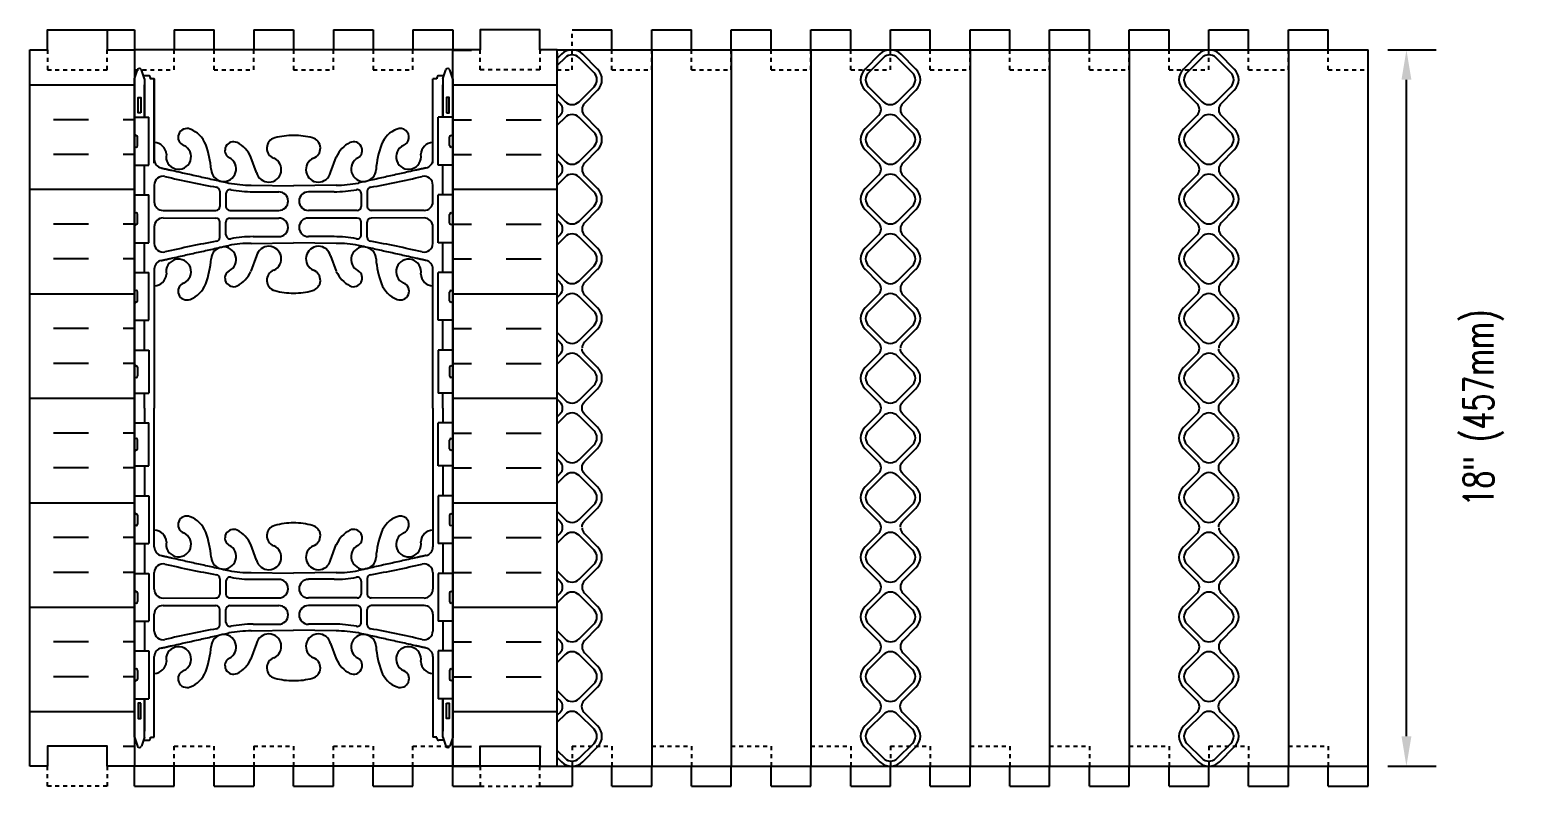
# Model space of a CAD drawing. Header units: inches. Extents: x 184 to 226, y 89.4 to 136.5.
# Drawn here: x 187.83 to 225.48, y 117.5 to 136.5 of the extents above; entities that cross this region are included whole.
import ezdxf

# ---------------------------------------------------------------- set-up
doc = ezdxf.new("R2010")
doc.units = ezdxf.units.IN
doc.header["$MEASUREMENT"] = 0
doc.linetypes.add('DASHED2', pattern=[0.375, 0.25, -0.125])
for name, color, linetype in [('HATCH', 12, 'Continuous'), ('line25', 2, 'Continuous'), ('LINE50', 5, 'Continuous'), ('LINE8', 8, 'Continuous'), ('LINE9', 9, 'Continuous'), ('TEXT', 4, 'Continuous'), ('Web_Edge', 9, 'Continuous')]:
    doc.layers.add(name, color=color, linetype=linetype)
doc.styles.add('DIM', font='romans.shx', dxfattribs={"width": 0.7})
doc.dimstyles.new('ext_8', dxfattribs={"dimscale": 8, "dimtxt": 0.09375, "dimasz": 0.09375, "dimexe": 0.09375, "dimexo": 0.0625, "dimgap": 0.0625, "dimtad": 1, "dimdec": 1, "dimzin": 3, "dimdsep": 46, "dimlunit": 4, "dimtxsty": 'DIM', "dimcen": 0.09, "dimdle": 0.09375, "dimclrt": 4, "dimadec": 0, "dimazin": 0, "dimtfac": 1, "dimtdec": 1, "dimtmove": 2, "dimatfit": 3, "dimfxl": 0, "dimfrac": 2, "dimtolj": 1, "dimtzin": 0, "dimarcsym": 0})

# ---------------------------------------------------------------- blocks, each defined once
blk = doc.blocks.new('*D20')
at = {"layer": 'Defpoints', "color": 0}
for p in [(221.458, 135.997), (222.424, 135.997), (221.458, 117.997)]:
    blk.add_point(p, dxfattribs=at)
at = {"layer": 'TEXT', "color": 0, "lineweight": -2}
for p, q in [((221.958, 135.997), (223.174, 135.997)), ((222.424, 118.747), (222.424, 135.247)), ((221.958, 117.997), (223.174, 117.997))]:
    blk.add_line(p, q, dxfattribs=at)
at = {"layer": 'TEXT', "color": 0}
for points in [[(222.299, 135.247), (222.549, 135.247), (222.424, 135.997)], [(222.299, 118.747), (222.549, 118.747), (222.424, 117.997)]]:
    blk.add_solid(points, dxfattribs=at)
at = {"layer": 'TEXT', "color": 4, "insert": (224.361, 126.997), "char_height": 0.75, "attachment_point": 5, "rotation": 90, "style": 'DIM'}
blk.add_mtext('\\A1;18" (457mm)', dxfattribs=at)
blk = doc.blocks.new('WEB_INSERT_FRONT')
for p, q in [((-0.265, 8.89), (-0.64, 8.515)), ((0.64, 8.515), (0.265, 8.89)), ((-0.64, 7.985), (-0.297, 7.641)), ((0.309, 7.653), (0.64, 7.985)), ((-0.297, 7.359), (-0.64, 7.015)), ((0.25, 7.512), (0.25, 7.488)), ((0.64, 7.015), (0.309, 7.347)), ((-0.64, 6.485), (-0.297, 6.141)), ((0.309, 6.153), (0.64, 6.485)), ((-0.297, 5.859), (-0.64, 5.515)), ((0.25, 6.012), (0.25, 5.988)), ((0.64, 5.515), (0.309, 5.847)), ((-0.64, 4.985), (-0.297, 4.641)), ((0.309, 4.653), (0.64, 4.985)), ((-0.297, 4.359), (-0.64, 4.015)), ((0.25, 4.512), (0.25, 4.488)), ((0.64, 4.015), (0.309, 4.347)), ((-0.297, 3.141), (-0.64, 3.485)), ((0.309, 3.153), (0.64, 3.485)), ((0.25, 3.012), (0.25, 2.988)), ((-0.297, 2.859), (-0.64, 2.515)), ((0.64, 2.515), (0.309, 2.847)), ((-0.64, 1.985), (-0.297, 1.641)), ((0.309, 1.653), (0.64, 1.985)), ((-0.297, 1.359), (-0.64, 1.015)), ((-0.64, 0.485), (-0.297, 0.141)), ((-0.297, -0.141), (-0.64, -0.485)), ((-0.64, -1.015), (-0.297, -1.359)), ((-0.297, -1.641), (-0.64, -1.985)), ((-0.64, -2.515), (-0.297, -2.859)), ((-0.297, -3.141), (-0.64, -3.485)), ((0.64, -3.485), (0.309, -3.153)), ((-0.64, -4.015), (-0.297, -4.359)), ((0.309, -4.347), (0.64, -4.015)), ((0.25, -4.488), (0.25, -4.512)), ((-0.297, -4.641), (-0.64, -4.985)), ((0.64, -4.985), (0.309, -4.653)), ((-0.64, -5.515), (-0.297, -5.859)), ((0.309, -5.847), (0.64, -5.515)), ((0.25, -5.988), (0.25, -6.012)), ((-0.297, -6.141), (-0.64, -6.485)), ((0.64, -6.485), (0.309, -6.153)), ((-0.64, -7.015), (-0.297, -7.359)), ((0.297, -7.359), (0.64, -7.015)), ((-0.297, -7.641), (-0.64, -7.985)), ((0.64, -7.985), (0.297, -7.641)), ((-0.64, -8.515), (-0.265, -8.89)), ((0.265, -8.89), (0.64, -8.515))]:
    blk.add_line(p, q)
for points in [[(-0.552, 8.073), (-0.177, 7.698, 0.414214), (0.177, 7.698), (0.552, 8.073, 0.414214), (0.552, 8.427), (0.177, 8.802, 0.414214), (-0.177, 8.802), (-0.552, 8.427, 0.414214)], [(-0.552, 6.573), (-0.177, 6.198, 0.414214), (0.177, 6.198), (0.552, 6.573, 0.414214), (0.552, 6.927), (0.177, 7.302, 0.414214), (-0.177, 7.302), (-0.552, 6.927, 0.414214)], [(-0.552, 5.073), (-0.177, 4.698, 0.414214), (0.177, 4.698), (0.552, 5.073, 0.414214), (0.552, 5.427), (0.177, 5.802, 0.414214), (-0.177, 5.802), (-0.552, 5.427, 0.414214)], [(-0.552, 3.573), (-0.177, 3.198, 0.414214), (0.177, 3.198), (0.552, 3.573, 0.414214), (0.552, 3.927), (0.177, 4.302, 0.414214), (-0.177, 4.302), (-0.552, 3.927, 0.414214)], [(-0.552, 3.573), (-0.177, 3.198, 0.414214), (0.177, 3.198), (0.552, 3.573, 0.414214), (0.552, 3.927), (0.177, 4.302, 0.414214), (-0.177, 4.302), (-0.552, 3.927, 0.414214)], [(-0.552, 2.073), (-0.177, 1.698, 0.414214), (0.177, 1.698), (0.552, 2.073, 0.414214), (0.552, 2.427), (0.177, 2.802, 0.414214), (-0.177, 2.802), (-0.552, 2.427, 0.414214)], [(-0.552, 0.573), (-0.177, 0.198, 0.414214), (0.177, 0.198), (0.552, 0.573, 0.414214), (0.552, 0.927), (0.177, 1.302, 0.414214), (-0.177, 1.302), (-0.552, 0.927, 0.414214)], [(-0.552, -0.927), (-0.177, -1.302, 0.414214), (0.177, -1.302), (0.552, -0.927, 0.414214), (0.552, -0.573), (0.177, -0.198, 0.414214), (-0.177, -0.198), (-0.552, -0.573, 0.414214)], [(-0.552, -2.427), (-0.177, -2.802, 0.414214), (0.177, -2.802), (0.552, -2.427, 0.414214), (0.552, -2.073), (0.177, -1.698, 0.414214), (-0.177, -1.698), (-0.552, -2.073, 0.414214)], [(-0.552, -3.927), (-0.177, -4.302, 0.414214), (0.177, -4.302), (0.552, -3.927, 0.414214), (0.552, -3.573), (0.177, -3.198, 0.414214), (-0.177, -3.198), (-0.552, -3.573, 0.414214)], [(-0.552, -5.427), (-0.177, -5.802, 0.414214), (0.177, -5.802), (0.552, -5.427, 0.414214), (0.552, -5.073), (0.177, -4.698, 0.414214), (-0.177, -4.698), (-0.552, -5.073, 0.414214)], [(-0.552, -6.927), (-0.177, -7.302, 0.414214), (0.177, -7.302), (0.552, -6.927, 0.414214), (0.552, -6.573), (0.177, -6.198, 0.414214), (-0.177, -6.198), (-0.552, -6.573, 0.414214)], [(-0.552, -8.427), (-0.177, -8.802, 0.414214), (0.177, -8.802), (0.552, -8.427, 0.414214), (0.552, -8.073), (0.177, -7.698, 0.414214), (-0.177, -7.698), (-0.552, -8.073, 0.414214)]]:
    blk.add_lwpolyline(points, format="xyb", close=True)
blk.add_lwpolyline([(0.25, -2.988, -0.198912), (0.309, -2.847), (0.64, -2.515, 0.414214), (0.64, -1.985), (0.309, -1.653, -0.198912), (0.25, -1.512), (0.25, -1.488, -0.198912), (0.309, -1.347), (0.64, -1.015, 0.414214), (0.64, -0.485), (0.309, -0.153, -0.198912), (0.25, -0.012), (0.25, 0.012, -0.198912), (0.309, 0.153), (0.64, 0.485, 0.414214), (0.64, 1.015), (0.309, 1.347, -0.198912), (0.25, 1.488)], format="xyb")
for centre, radius, start, end in [((0, 8.625), 0.375, 45, 135), ((-0.375, 8.25), 0.375, 135, 225), ((0.375, 8.25), 0.375, 315, 45), ((-0.438, 7.5), 0.2, 315, 45), ((0.45, 7.512), 0.2, 135, 180), ((0.45, 7.488), 0.2, 180, 225), ((-0.375, 6.75), 0.375, 135, 225), ((0.375, 6.75), 0.375, 315, 45), ((-0.438, 6), 0.2, 315, 45), ((0.45, 6.012), 0.2, 135, 180), ((0.45, 5.988), 0.2, 180, 225), ((-0.375, 5.25), 0.375, 135, 225), ((0.375, 5.25), 0.375, 315, 45), ((-0.438, 4.5), 0.2, 315, 45), ((0.45, 4.512), 0.2, 135, 180), ((0.45, 4.488), 0.2, 180, 225), ((-0.375, 3.75), 0.375, 135, 225), ((0.375, 3.75), 0.375, 315, 45), ((-0.438, 3), 0.2, 315, 45), ((0.45, 3.012), 0.2, 135, 180), ((0.45, 2.988), 0.2, 180, 225), ((-0.375, 2.25), 0.375, 135, 225), ((0.375, 2.25), 0.375, 315, 45), ((-0.438, 1.5), 0.2, 315, 45), ((0.45, 1.512), 0.2, 135, 180), ((-0.375, 0.75), 0.375, 135, 225), ((-0.438, 0), 0.2, 315, 45), ((-0.375, -0.75), 0.375, 135, 225), ((-0.438, -1.5), 0.2, 315, 45), ((-0.375, -2.25), 0.375, 135, 225), ((-0.438, -3), 0.2, 315, 45), ((0.45, -3.012), 0.2, 180, 225), ((-0.375, -3.75), 0.375, 135, 225), ((0.375, -3.75), 0.375, 315, 45), ((-0.438, -4.5), 0.2, 315, 45), ((0.45, -4.488), 0.2, 135, 180), ((0.45, -4.512), 0.2, 180, 225), ((-0.375, -5.25), 0.375, 135, 225), ((0.375, -5.25), 0.375, 315, 45), ((-0.438, -6), 0.2, 315, 45), ((0.45, -5.988), 0.2, 135, 180), ((0.45, -6.012), 0.2, 180, 225), ((-0.375, -6.75), 0.375, 135, 225), ((0.375, -6.75), 0.375, 315, 45), ((-0.438, -7.5), 0.2, 315, 45), ((0.438, -7.5), 0.2, 135, 225), ((-0.375, -8.25), 0.375, 135, 225), ((0.375, -8.25), 0.375, 315, 45), ((0, -8.625), 0.375, 225, 315)]:
    blk.add_arc(centre, radius, start, end)

msp = doc.modelspace()

# ---------------------------------------------------------------- hatches: boundary and pattern name
at = {"layer": 'HATCH'}
h = msp.add_hatch(dxfattribs=at)
h.set_pattern_fill('INSUL', color=256, scale=7, angle=180, style=0)
h.set_pattern_definition([(180, (140.3006, -98.5093), (-3e-16, -2.625), []), (180, (140.3006, -99.3843), (-3e-16, -2.625), [0.875, -0.875]), (180, (140.3006, -100.2593), (-3e-16, -2.625), [0.875, -0.875])])
h.paths.add_polyline_path([(190.458, 135.997), (189.77, 135.997), (189.77, 135.497), (188.27, 135.497), (188.27, 135.997), (187.833, 135.997), (187.833, 117.997), (188.27, 117.997), (188.27, 118.497), (189.77, 118.497), (189.77, 117.997), (190.458, 117.997)])
h = msp.add_hatch(dxfattribs=at)
h.set_pattern_fill('INSUL', color=256, scale=7, style=0)
h.set_pattern_definition([(0, (140.3006, -98.5093), (0, 2.625), []), (0, (140.3006, -97.6343), (0, 2.625), [0.875, -0.875]), (0, (140.3006, -96.7593), (0, 2.625), [0.875, -0.875])])
h.paths.add_polyline_path([(198.458, 117.997), (199.145, 117.997), (199.145, 118.497), (200.645, 118.497), (200.645, 117.997), (201.083, 117.997), (201.083, 135.997), (200.645, 135.997), (200.645, 135.497), (199.145, 135.497), (199.145, 135.997), (198.458, 135.997)])

# ---------------------------------------------------------------- linework, layer by layer
for p, q in [((198.458, 135.997), (190.458, 135.997)), ((201.192, 135.887), (201.083, 135.778)), ((202.098, 135.512), (201.723, 135.887)), ((201.766, 134.65), (202.098, 134.982)), ((201.083, 134.717), (201.161, 134.639)), ((201.708, 134.509), (201.708, 134.485)), ((201.161, 134.356), (201.083, 134.278)), ((202.098, 134.012), (201.766, 134.344)), ((201.766, 133.15), (202.098, 133.482)), ((201.083, 133.217), (201.161, 133.139)), ((201.708, 133.009), (201.708, 132.985)), ((201.161, 132.856), (201.083, 132.778)), ((202.098, 132.512), (201.766, 132.844)), ((201.766, 131.65), (202.098, 131.982)), ((201.083, 131.717), (201.161, 131.639)), ((201.708, 131.509), (201.708, 131.485)), ((201.161, 131.356), (201.083, 131.278)), ((202.098, 131.012), (201.766, 131.344)), ((201.766, 130.15), (202.098, 130.482)), ((201.161, 130.139), (201.083, 130.217)), ((201.708, 130.009), (201.708, 129.985)), ((201.161, 129.856), (201.083, 129.778)), ((202.098, 129.512), (201.766, 129.844)), ((201.766, 128.65), (202.098, 128.982)), ((201.083, 128.717), (201.161, 128.639)), ((201.161, 128.356), (201.083, 128.278)), ((201.083, 127.217), (201.161, 127.139)), ((201.161, 126.856), (201.083, 126.778)), ((201.083, 125.717), (201.161, 125.639)), ((201.161, 125.356), (201.083, 125.278)), ((201.083, 124.217), (201.161, 124.139)), ((201.161, 123.856), (201.083, 123.778)), ((202.098, 123.512), (201.766, 123.844)), ((201.766, 122.65), (202.098, 122.982)), ((201.083, 122.717), (201.161, 122.639)), ((201.161, 122.356), (201.083, 122.278)), ((201.708, 122.509), (201.708, 122.485)), ((202.098, 122.012), (201.766, 122.344)), ((201.766, 121.15), (202.098, 121.482)), ((201.083, 121.217), (201.161, 121.139)), ((201.161, 120.856), (201.083, 120.778)), ((201.708, 121.009), (201.708, 120.985)), ((202.098, 120.512), (201.766, 120.844)), ((201.754, 119.639), (202.098, 119.982)), ((201.083, 119.717), (201.161, 119.639)), ((201.161, 119.356), (201.083, 119.278)), ((202.098, 119.012), (201.754, 119.356)), ((201.083, 118.217), (201.192, 118.107)), ((201.723, 118.107), (202.098, 118.482)), ((200.645, 117.997), (190.458, 117.997))]:
    msp.add_line(p, q, dxfattribs=at)
for points in [[(201.083, 134.894), (201.281, 134.695, 0.414214), (201.634, 134.695), (202.009, 135.07, 0.414214), (202.009, 135.424), (201.634, 135.799, 0.414214), (201.281, 135.799), (201.083, 135.601)], [(201.083, 133.394), (201.281, 133.195, 0.414214), (201.634, 133.195), (202.009, 133.57, 0.414214), (202.009, 133.924), (201.634, 134.299, 0.414214), (201.281, 134.299), (201.083, 134.101)], [(201.083, 131.894), (201.281, 131.695, 0.414214), (201.634, 131.695), (202.009, 132.07, 0.414214), (202.009, 132.424), (201.634, 132.799, 0.414214), (201.281, 132.799), (201.083, 132.601)], [(201.083, 130.394), (201.281, 130.195, 0.414214), (201.634, 130.195), (202.009, 130.57, 0.414214), (202.009, 130.924), (201.634, 131.299, 0.414214), (201.281, 131.299), (201.083, 131.101)], [(201.083, 130.394), (201.281, 130.195, 0.414214), (201.634, 130.195), (202.009, 130.57, 0.414214), (202.009, 130.924), (201.634, 131.299, 0.414214), (201.281, 131.299), (201.083, 131.101)], [(201.083, 128.894), (201.281, 128.695, 0.414214), (201.634, 128.695), (202.009, 129.07, 0.414214), (202.009, 129.424), (201.634, 129.799, 0.414214), (201.281, 129.799), (201.083, 129.601)], [(201.708, 124.009, -0.198912), (201.766, 124.15), (202.098, 124.482, 0.414214), (202.098, 125.012), (201.766, 125.344, -0.198912), (201.708, 125.485), (201.708, 125.509, -0.198912), (201.766, 125.65), (202.098, 125.982, 0.414214), (202.098, 126.512), (201.766, 126.844, -0.198912), (201.708, 126.985), (201.708, 127.009, -0.198912), (201.766, 127.15), (202.098, 127.482, 0.414214), (202.098, 128.012), (201.766, 128.344, -0.198912), (201.708, 128.485)], [(201.083, 127.394), (201.281, 127.195, 0.414214), (201.634, 127.195), (202.009, 127.57, 0.414214), (202.009, 127.924), (201.634, 128.299, 0.414214), (201.281, 128.299), (201.083, 128.101)], [(201.083, 125.894), (201.281, 125.695, 0.414214), (201.634, 125.695), (202.009, 126.07, 0.414214), (202.009, 126.424), (201.634, 126.799, 0.414214), (201.281, 126.799), (201.083, 126.601)], [(201.083, 124.394), (201.281, 124.195, 0.414214), (201.634, 124.195), (202.009, 124.57, 0.414214), (202.009, 124.924), (201.634, 125.299, 0.414214), (201.281, 125.299), (201.083, 125.101)], [(201.083, 122.894), (201.281, 122.695, 0.414214), (201.634, 122.695), (202.009, 123.07, 0.414214), (202.009, 123.424), (201.634, 123.799, 0.414214), (201.281, 123.799), (201.083, 123.601)], [(201.083, 121.394), (201.281, 121.195, 0.414214), (201.634, 121.195), (202.009, 121.57, 0.414214), (202.009, 121.924), (201.634, 122.299, 0.414214), (201.281, 122.299), (201.083, 122.101)], [(201.083, 119.894), (201.281, 119.695, 0.414214), (201.634, 119.695), (202.009, 120.07, 0.414214), (202.009, 120.424), (201.634, 120.799, 0.414214), (201.281, 120.799), (201.083, 120.601)], [(201.083, 118.394), (201.281, 118.195, 0.414214), (201.634, 118.195), (202.009, 118.57, 0.414214), (202.009, 118.924), (201.634, 119.299, 0.414214), (201.281, 119.299), (201.083, 119.101)]]:
    msp.add_lwpolyline(points, format="xyb", dxfattribs=at)
for centre, radius, start, end in [((201.458, 135.622), 0.375, 45, 135), ((201.833, 135.247), 0.375, 315, 45), ((201.019, 134.497), 0.2, 315, 45), ((201.908, 134.509), 0.2, 135, 180), ((201.908, 134.485), 0.2, 180, 225), ((201.833, 133.747), 0.375, 315, 45), ((201.019, 132.997), 0.2, 315, 45), ((201.908, 133.009), 0.2, 135, 180), ((201.908, 132.985), 0.2, 180, 225), ((201.833, 132.247), 0.375, 315, 45), ((201.019, 131.497), 0.2, 315, 45), ((201.908, 131.509), 0.2, 135, 180), ((201.908, 131.485), 0.2, 180, 225), ((201.833, 130.747), 0.375, 315, 45), ((201.019, 129.997), 0.2, 315, 45), ((201.908, 130.009), 0.2, 135, 180), ((201.908, 129.985), 0.2, 180, 225), ((201.833, 129.247), 0.375, 315, 45), ((201.019, 128.497), 0.2, 315, 45), ((201.908, 128.509), 0.2, 135, 180), ((201.019, 126.997), 0.2, 315, 45), ((201.019, 125.497), 0.2, 315, 45), ((201.019, 123.997), 0.2, 315, 45), ((201.908, 123.985), 0.2, 180, 225), ((201.833, 123.247), 0.375, 315, 45), ((201.019, 122.497), 0.2, 315, 45), ((201.908, 122.509), 0.2, 135, 180), ((201.908, 122.485), 0.2, 180, 225), ((201.833, 121.747), 0.375, 315, 45), ((201.019, 120.997), 0.2, 315, 45), ((201.908, 121.009), 0.2, 135, 180), ((201.908, 120.985), 0.2, 180, 225), ((201.833, 120.247), 0.375, 315, 45), ((201.019, 119.497), 0.2, 315, 45), ((201.896, 119.497), 0.2, 135, 225), ((201.833, 118.747), 0.375, 315, 45), ((201.458, 118.372), 0.375, 225, 315)]:
    msp.add_arc(centre, radius, start, end, dxfattribs=at)
for points, degree in [([(201.082, 135.519), (201.082, 135.649), (201.082, 135.78), (201.082, 135.91)], 3), ([(201.082, 135.91), (201.082, 135.715), (201.082, 135.519)], 2)]:
    msp.add_open_spline(points, degree=degree, dxfattribs=at)
at = {"layer": 'line25'}
for p, q in [((190.458, 135.997), (190.458, 117.997)), ((198.458, 117.997), (198.458, 135.997)), ((203.458, 135.997), (203.458, 117.997)), ((205.458, 135.997), (205.458, 117.997)), ((207.458, 135.997), (207.458, 117.997)), ((211.458, 135.997), (211.458, 117.997)), ((213.458, 135.997), (213.458, 117.997)), ((215.458, 135.997), (215.458, 117.997)), ((219.458, 135.997), (219.458, 117.997)), ((190.458, 134.302), (190.823, 134.302)), ((190.823, 133.102), (190.823, 134.302)), ((198.458, 134.302), (198.093, 134.302)), ((198.093, 133.102), (198.093, 134.302)), ((190.458, 133.102), (190.823, 133.102)), ((198.458, 133.102), (198.093, 133.102)), ((190.458, 132.352), (190.823, 132.352)), ((190.823, 131.152), (190.823, 132.352)), ((198.458, 132.352), (198.093, 132.352)), ((198.093, 131.152), (198.093, 132.352)), ((190.458, 131.152), (190.823, 131.152)), ((198.458, 131.152), (198.093, 131.152)), ((190.458, 130.402), (190.823, 130.402)), ((190.823, 129.202), (190.823, 130.402)), ((198.458, 130.402), (198.093, 130.402)), ((198.093, 129.202), (198.093, 130.402)), ((190.458, 129.202), (190.823, 129.202)), ((198.458, 129.202), (198.093, 129.202)), ((190.458, 128.452), (190.823, 128.452)), ((190.823, 128.452), (190.823, 127.372)), ((198.458, 128.452), (198.093, 128.452)), ((198.093, 128.452), (198.093, 127.372)), ((190.458, 127.372), (190.823, 127.372)), ((198.458, 127.372), (198.093, 127.372)), ((190.458, 126.622), (190.823, 126.622)), ((190.823, 125.542), (190.823, 126.622)), ((198.458, 126.622), (198.093, 126.622)), ((198.093, 125.542), (198.093, 126.622)), ((190.458, 125.997), (190.458, 117.997)), ((190.458, 125.542), (190.823, 125.542)), ((198.458, 125.542), (198.093, 125.542)), ((190.458, 124.792), (190.823, 124.792)), ((190.823, 124.792), (190.823, 123.592)), ((198.458, 124.792), (198.093, 124.792)), ((198.093, 124.792), (198.093, 123.592)), ((190.458, 123.592), (190.823, 123.592)), ((198.458, 123.592), (198.093, 123.592)), ((190.458, 122.842), (190.823, 122.842)), ((190.823, 122.842), (190.823, 121.642)), ((198.458, 122.842), (198.093, 122.842)), ((198.093, 122.842), (198.093, 121.642)), ((190.458, 121.642), (190.823, 121.642)), ((198.458, 121.642), (198.093, 121.642)), ((190.458, 120.892), (190.823, 120.892)), ((190.823, 120.892), (190.823, 119.692)), ((198.458, 120.892), (198.093, 120.892)), ((198.093, 120.892), (198.093, 119.692)), ((190.458, 119.692), (190.823, 119.692)), ((198.458, 119.692), (198.093, 119.692))]:
    msp.add_line(p, q, dxfattribs=at)
at = {"layer": 'LINE50'}
for p, q in [((187.833, 117.997), (187.833, 135.997)), ((201.083, 135.997), (221.458, 135.997)), ((201.083, 117.997), (201.083, 135.997)), ((201.083, 117.997), (201.083, 135.997)), ((221.458, 117.997), (221.458, 135.997)), ((201.083, 117.997), (221.458, 117.997))]:
    msp.add_line(p, q, dxfattribs=at)
for points in [[(187.833, 135.997), (188.27, 135.997), (188.27, 136.497), (189.77, 136.497), (189.77, 135.997), (190.458, 135.997)], [(201.083, 135.997), (200.645, 135.997), (200.645, 136.497), (199.145, 136.497), (199.145, 135.997), (198.458, 135.997)], [(190.458, 117.997), (189.77, 117.997), (189.77, 118.497), (188.27, 118.497), (188.27, 117.997), (187.833, 117.997)], [(198.458, 117.997), (199.145, 117.997), (199.145, 118.497), (200.645, 118.497), (200.645, 117.997), (201.083, 117.997)]]:
    msp.add_lwpolyline(points, dxfattribs=at)
at = {"layer": 'LINE8'}
for p, q in [((189.77, 136.497), (190.458, 136.497)), ((190.458, 136.497), (190.458, 135.497)), ((191.458, 136.497), (191.458, 135.997)), ((191.458, 136.497), (192.458, 136.497)), ((192.458, 135.997), (192.458, 136.497)), ((193.458, 136.497), (193.458, 135.997)), ((193.458, 136.497), (194.458, 136.497)), ((194.458, 136.497), (194.458, 135.997)), ((195.458, 136.497), (195.458, 135.997)), ((195.458, 136.497), (196.458, 136.497)), ((196.458, 136.497), (196.458, 135.997)), ((197.458, 136.497), (197.458, 135.997)), ((197.458, 136.497), (198.458, 136.497)), ((198.458, 136.497), (198.458, 135.997)), ((198.458, 118.497), (198.458, 117.997)), ((190.458, 117.497), (190.458, 117.997)), ((191.458, 117.497), (191.458, 117.997)), ((192.458, 117.497), (192.458, 117.997)), ((193.458, 117.997), (193.458, 117.497)), ((194.458, 117.497), (194.458, 117.997)), ((195.458, 117.497), (195.458, 117.997)), ((196.458, 117.497), (196.458, 117.997)), ((197.458, 117.497), (197.458, 117.997)), ((198.458, 117.497), (198.458, 117.997)), ((190.458, 117.497), (191.458, 117.497)), ((192.458, 117.497), (193.458, 117.497)), ((194.458, 117.497), (195.458, 117.497)), ((196.458, 117.497), (197.458, 117.497)), ((198.458, 117.497), (199.145, 117.497))]:
    msp.add_line(p, q, dxfattribs=at)
at = {"layer": 'LINE8', "linetype": 'DASHED2', "ltscale": 0.15}
for p, q in [((191.458, 135.497), (191.458, 135.997)), ((192.458, 135.497), (192.458, 135.997)), ((193.458, 135.497), (193.458, 135.997)), ((194.458, 135.997), (194.458, 135.497)), ((195.458, 135.497), (195.458, 135.997)), ((196.458, 135.997), (196.458, 135.497)), ((197.458, 135.497), (197.458, 135.997)), ((190.458, 135.497), (191.458, 135.497)), ((192.458, 135.497), (193.458, 135.497)), ((194.458, 135.497), (195.458, 135.497)), ((196.458, 135.497), (197.458, 135.497)), ((191.458, 118.497), (192.458, 118.497)), ((191.458, 117.997), (191.458, 118.497)), ((192.458, 117.997), (192.458, 118.497)), ((193.458, 118.497), (194.458, 118.497)), ((193.458, 118.497), (193.458, 117.997)), ((194.458, 118.497), (194.458, 117.997)), ((195.458, 118.497), (196.458, 118.497)), ((195.458, 117.997), (195.458, 118.497)), ((196.458, 118.497), (196.458, 117.997)), ((197.458, 118.497), (198.458, 118.497)), ((197.458, 117.997), (197.458, 118.497))]:
    msp.add_line(p, q, dxfattribs=at)
at = {"layer": 'LINE9', "linetype": 'DASHED2', "ltscale": 0.15}
for p, q in [((201.458, 135.497), (201.458, 136.497)), ((202.458, 135.497), (202.458, 135.997)), ((203.458, 135.497), (203.458, 135.997)), ((204.458, 135.497), (204.458, 135.997)), ((205.458, 135.497), (205.458, 135.997)), ((206.458, 135.497), (206.458, 135.997)), ((207.458, 135.497), (207.458, 135.997)), ((208.458, 135.497), (208.458, 135.997)), ((209.458, 135.497), (209.458, 135.997)), ((210.458, 135.497), (210.458, 135.997)), ((211.458, 135.497), (211.458, 135.997)), ((212.458, 135.497), (212.458, 135.997)), ((213.458, 135.497), (213.458, 135.997)), ((214.458, 135.497), (214.458, 135.997)), ((215.458, 135.497), (215.458, 135.997)), ((216.458, 135.497), (216.458, 135.997)), ((217.458, 135.497), (217.458, 135.997)), ((218.458, 135.497), (218.458, 135.997)), ((219.458, 135.497), (219.458, 135.997)), ((220.458, 135.497), (220.458, 135.997)), ((221.458, 135.497), (221.458, 135.997)), ((201.083, 135.497), (201.458, 135.497)), ((202.458, 135.497), (203.458, 135.497)), ((204.458, 135.497), (205.458, 135.497)), ((206.458, 135.497), (207.458, 135.497)), ((208.458, 135.497), (209.458, 135.497)), ((210.458, 135.497), (211.458, 135.497)), ((212.458, 135.497), (213.458, 135.497)), ((214.458, 135.497), (215.458, 135.497)), ((216.458, 135.497), (217.458, 135.497)), ((218.458, 135.497), (219.458, 135.497)), ((220.458, 135.497), (221.458, 135.497)), ((201.458, 118.497), (201.458, 117.997)), ((201.458, 118.497), (202.458, 118.497)), ((202.458, 118.497), (202.458, 117.997)), ((203.458, 118.497), (204.458, 118.497)), ((203.458, 118.497), (203.458, 117.997)), ((204.458, 118.497), (204.458, 117.997)), ((205.458, 118.497), (206.458, 118.497)), ((206.458, 118.497), (206.458, 117.997)), ((207.458, 118.497), (207.458, 117.997)), ((207.458, 118.497), (208.458, 118.497)), ((208.458, 118.497), (208.458, 117.997)), ((209.458, 118.497), (209.458, 117.997)), ((209.458, 118.497), (210.458, 118.497)), ((210.458, 118.497), (210.458, 117.997)), ((211.458, 118.497), (212.458, 118.497)), ((211.458, 118.497), (211.458, 117.997)), ((212.458, 118.497), (212.458, 117.997)), ((213.458, 118.497), (214.458, 118.497)), ((213.458, 118.497), (213.458, 117.997)), ((214.458, 118.497), (214.458, 117.997)), ((215.458, 118.497), (215.458, 117.997)), ((215.458, 118.497), (216.458, 118.497)), ((216.458, 118.497), (216.458, 117.997)), ((217.458, 118.497), (217.458, 117.997)), ((217.458, 118.497), (218.458, 118.497)), ((218.458, 118.497), (218.458, 117.997)), ((219.458, 118.497), (219.458, 117.997)), ((219.458, 118.497), (220.458, 118.497)), ((220.458, 118.497), (220.458, 117.997))]:
    msp.add_line(p, q, dxfattribs=at)
at = {"layer": 'LINE9'}
for p, q in [((201.458, 136.497), (202.458, 136.497)), ((202.458, 135.997), (202.458, 136.497)), ((203.458, 135.997), (203.458, 136.497)), ((203.458, 136.497), (204.458, 136.497)), ((204.458, 135.997), (204.458, 136.497)), ((205.458, 135.997), (205.458, 136.497)), ((205.458, 136.497), (206.458, 136.497)), ((206.458, 135.997), (206.458, 136.497)), ((207.458, 135.997), (207.458, 136.497)), ((207.458, 136.497), (208.458, 136.497)), ((208.458, 135.997), (208.458, 136.497)), ((209.458, 135.997), (209.458, 136.497)), ((209.458, 136.497), (210.458, 136.497)), ((210.458, 135.997), (210.458, 136.497)), ((211.458, 135.997), (211.458, 136.497)), ((211.458, 136.497), (212.458, 136.497)), ((212.458, 135.997), (212.458, 136.497)), ((213.458, 135.997), (213.458, 136.497)), ((213.458, 136.497), (214.458, 136.497)), ((214.458, 135.997), (214.458, 136.497)), ((215.458, 135.997), (215.458, 136.497)), ((215.458, 136.497), (216.458, 136.497)), ((216.458, 135.997), (216.458, 136.497)), ((217.458, 136.497), (218.458, 136.497)), ((217.458, 135.997), (217.458, 136.497)), ((218.458, 135.997), (218.458, 136.497)), ((219.458, 136.497), (220.458, 136.497)), ((219.458, 135.997), (219.458, 136.497)), ((220.458, 135.997), (220.458, 136.497)), ((190.458, 118.726), (190.458, 135.268)), ((198.458, 135.268), (198.458, 118.726)), ((190.458, 133.592), (190.458, 133.812)), ((190.458, 133.757), (190.458, 133.757)), ((190.498, 133.852), (190.498, 133.852)), ((190.538, 133.592), (190.538, 133.812)), ((198.378, 133.592), (198.378, 133.812)), ((198.418, 133.852), (198.418, 133.852)), ((198.458, 133.592), (198.458, 133.812)), ((198.458, 133.757), (198.458, 133.757)), ((190.458, 133.647), (190.458, 133.647)), ((190.498, 133.552), (190.498, 133.552)), ((198.418, 133.552), (198.418, 133.552)), ((198.458, 133.647), (198.458, 133.647)), ((190.458, 131.642), (190.458, 131.862)), ((190.458, 131.807), (190.458, 131.807)), ((190.498, 131.902), (190.498, 131.902)), ((190.538, 131.642), (190.538, 131.862)), ((198.378, 131.642), (198.378, 131.862)), ((198.418, 131.902), (198.418, 131.902)), ((198.458, 131.642), (198.458, 131.862)), ((198.458, 131.807), (198.458, 131.807)), ((190.458, 131.697), (190.458, 131.697)), ((190.498, 131.602), (190.498, 131.602)), ((198.418, 131.602), (198.418, 131.602)), ((198.458, 131.697), (198.458, 131.697)), ((190.458, 129.692), (190.458, 129.912)), ((190.498, 129.952), (190.498, 129.952)), ((190.538, 129.692), (190.538, 129.912)), ((198.378, 129.692), (198.378, 129.912)), ((198.418, 129.952), (198.418, 129.952)), ((198.458, 129.692), (198.458, 129.912)), ((190.458, 129.857), (190.458, 129.857)), ((190.458, 129.747), (190.458, 129.747)), ((190.498, 129.652), (190.498, 129.652)), ((198.418, 129.652), (198.418, 129.652)), ((198.458, 129.857), (198.458, 129.857)), ((198.458, 129.747), (198.458, 129.747)), ((190.458, 128.022), (190.458, 127.802)), ((190.498, 128.062), (190.498, 128.062)), ((190.538, 128.022), (190.538, 127.802)), ((198.378, 128.022), (198.378, 127.802)), ((198.418, 128.062), (198.418, 128.062)), ((198.458, 128.022), (198.458, 127.802)), ((190.458, 127.967), (190.458, 127.967)), ((190.458, 127.857), (190.458, 127.857)), ((190.498, 127.762), (190.498, 127.762)), ((198.418, 127.762), (198.418, 127.762)), ((198.458, 127.967), (198.458, 127.967)), ((198.458, 127.857), (198.458, 127.857)), ((190.458, 125.972), (190.458, 126.192)), ((190.458, 126.137), (190.458, 126.137)), ((190.498, 126.232), (190.498, 126.232)), ((190.538, 125.972), (190.538, 126.192)), ((198.378, 125.972), (198.378, 126.192)), ((198.418, 126.232), (198.418, 126.232)), ((198.458, 125.972), (198.458, 126.192)), ((198.458, 126.137), (198.458, 126.137)), ((190.458, 126.027), (190.458, 126.027)), ((190.498, 125.932), (190.498, 125.932)), ((198.418, 125.932), (198.418, 125.932)), ((198.458, 126.027), (198.458, 126.027)), ((190.458, 124.302), (190.458, 124.082)), ((190.458, 124.247), (190.458, 124.247)), ((190.498, 124.342), (190.498, 124.342)), ((190.538, 124.302), (190.538, 124.082)), ((198.378, 124.302), (198.378, 124.082)), ((198.418, 124.342), (198.418, 124.342)), ((198.458, 124.302), (198.458, 124.082)), ((198.458, 124.247), (198.458, 124.247)), ((190.458, 124.137), (190.458, 124.137)), ((190.498, 124.042), (190.498, 124.042)), ((198.418, 124.042), (198.418, 124.042)), ((198.458, 124.137), (198.458, 124.137)), ((190.458, 122.352), (190.458, 122.132)), ((190.458, 122.297), (190.458, 122.297)), ((190.458, 122.187), (190.458, 122.187)), ((190.498, 122.092), (190.498, 122.092)), ((190.538, 122.352), (190.538, 122.132)), ((198.378, 122.352), (198.378, 122.132)), ((198.418, 122.092), (198.418, 122.092)), ((198.458, 122.352), (198.458, 122.132)), ((198.458, 122.297), (198.458, 122.297)), ((198.458, 122.187), (198.458, 122.187)), ((190.458, 120.402), (190.458, 120.182)), ((190.458, 120.347), (190.458, 120.347)), ((190.458, 120.237), (190.458, 120.237)), ((190.498, 120.442), (190.498, 120.442)), ((190.498, 120.142), (190.498, 120.142)), ((190.538, 120.402), (190.538, 120.182)), ((198.378, 120.402), (198.378, 120.182)), ((198.418, 120.442), (198.418, 120.442)), ((198.418, 120.142), (198.418, 120.142)), ((198.458, 120.402), (198.458, 120.182)), ((198.458, 120.347), (198.458, 120.347)), ((198.458, 120.237), (198.458, 120.237)), ((205.458, 118.497), (205.458, 117.997)), ((201.458, 117.997), (201.458, 117.497)), ((202.458, 117.497), (202.458, 117.997)), ((203.458, 117.497), (203.458, 117.997)), ((204.458, 117.497), (204.458, 117.997)), ((205.458, 117.497), (205.458, 117.997)), ((206.458, 117.497), (206.458, 117.997)), ((207.458, 117.497), (207.458, 117.997)), ((208.458, 117.497), (208.458, 117.997)), ((209.458, 117.497), (209.458, 117.997)), ((210.458, 117.497), (210.458, 117.997)), ((211.458, 117.497), (211.458, 117.997)), ((212.458, 117.497), (212.458, 117.997)), ((213.458, 117.497), (213.458, 117.997)), ((214.458, 117.497), (214.458, 117.997)), ((215.458, 117.497), (215.458, 117.997)), ((216.458, 117.497), (216.458, 117.997)), ((217.458, 117.497), (217.458, 117.997)), ((218.458, 117.497), (218.458, 117.997)), ((219.458, 117.497), (219.458, 117.997)), ((220.458, 117.497), (220.458, 117.997)), ((221.458, 117.497), (221.458, 117.997)), ((200.645, 117.497), (201.458, 117.497)), ((201.083, 117.497), (201.458, 117.497)), ((202.458, 117.497), (203.458, 117.497)), ((204.458, 117.497), (205.458, 117.497)), ((206.458, 117.497), (207.458, 117.497)), ((208.458, 117.497), (209.458, 117.497)), ((210.458, 117.497), (211.458, 117.497)), ((212.458, 117.497), (213.458, 117.497)), ((214.458, 117.497), (215.458, 117.497)), ((216.458, 117.497), (217.458, 117.497)), ((218.458, 117.497), (219.458, 117.497)), ((220.458, 117.497), (221.458, 117.497))]:
    msp.add_line(p, q, dxfattribs=at)
at = {"layer": 'LINE9', "linetype": 'DASHED2', "ltscale": 0.15}
for points in [[(187.833, 135.997), (188.27, 135.997), (188.27, 135.497), (189.77, 135.497), (189.77, 135.997), (190.458, 135.997)], [(201.083, 135.997), (200.645, 135.997), (200.645, 135.497), (199.145, 135.497), (199.145, 135.997), (198.458, 135.997)], [(190.458, 117.997), (189.77, 117.997), (189.77, 117.497), (188.27, 117.497), (188.27, 117.997), (187.833, 117.997)], [(198.458, 117.997), (199.145, 117.997), (199.145, 117.497), (200.645, 117.497), (200.645, 117.997), (201.083, 117.997)]]:
    msp.add_lwpolyline(points, dxfattribs=at)
at = {"layer": 'LINE9'}
for centre, start, end in [((190.498, 133.812), 90, 180), ((190.498, 133.812), 360, 90), ((198.418, 133.812), 90, 180), ((198.418, 133.812), 0, 90), ((190.498, 133.592), 180, 270), ((190.498, 133.592), 270, 0), ((198.418, 133.592), 180, 270), ((198.418, 133.592), 270, 0), ((190.498, 131.862), 90, 180), ((190.498, 131.862), 360, 90), ((198.418, 131.862), 90, 180), ((198.418, 131.862), 0, 90), ((190.498, 131.642), 180, 270), ((190.498, 131.642), 270, 0), ((198.418, 131.642), 180, 270), ((198.418, 131.642), 270, 0), ((190.498, 129.912), 90, 180), ((190.498, 129.912), 360, 90), ((198.418, 129.912), 90, 180), ((198.418, 129.912), 0, 90), ((190.498, 129.692), 180, 270), ((190.498, 129.692), 270, 0), ((198.418, 129.692), 180, 270), ((198.418, 129.692), 270, 0), ((190.498, 128.022), 90, 180), ((190.498, 128.022), 0, 90), ((198.418, 128.022), 90, 180), ((198.418, 128.022), 360, 90), ((190.498, 127.802), 180, 270), ((190.498, 127.802), 270, 0), ((198.418, 127.802), 180, 270), ((198.418, 127.802), 270, 0), ((190.498, 126.192), 90, 180), ((190.498, 126.192), 360, 90), ((198.418, 126.192), 90, 180), ((198.418, 126.192), 0, 90), ((190.498, 125.972), 180, 270), ((190.498, 125.972), 270, 0), ((198.418, 125.972), 180, 270), ((198.418, 125.972), 270, 0), ((190.498, 124.302), 90, 180), ((190.498, 124.302), 0, 90), ((198.418, 124.302), 90, 180), ((198.418, 124.302), 360, 90), ((190.498, 124.082), 180, 270), ((190.498, 124.082), 270, 0), ((198.418, 124.082), 180, 270), ((198.418, 124.082), 270, 0), ((190.498, 122.352), 90, 180), ((190.498, 122.352), 0, 90), ((198.418, 122.352), 90, 180), ((198.418, 122.352), 360, 90), ((190.498, 122.132), 180, 270), ((190.498, 122.132), 270, 0), ((198.418, 122.132), 180, 270), ((198.418, 122.132), 270, 0), ((190.498, 120.402), 90, 180), ((190.498, 120.182), 180, 270), ((190.498, 120.402), 0, 90), ((190.498, 120.182), 270, 0), ((198.418, 120.402), 90, 180), ((198.418, 120.182), 180, 270), ((198.418, 120.402), 360, 90), ((198.418, 120.182), 270, 0)]:
    msp.add_arc(centre, 0.04, start, end, dxfattribs=at)
at = {"layer": 'Web_Edge'}
for p, q in [((190.458, 135.268), (190.533, 135.498)), ((190.708, 135.268), (190.633, 135.498)), ((190.708, 135.268), (190.708, 134.302)), ((190.858, 135.298), (190.858, 135.298)), ((190.958, 135.268), (190.958, 133.243)), ((198.058, 135.268), (197.958, 135.268)), ((197.958, 133.147), (197.958, 135.268)), ((197.958, 133.243), (197.958, 135.268)), ((198.058, 135.298), (198.058, 135.298)), ((198.058, 135.298), (198.058, 135.268)), ((198.234, 135.348), (198.108, 135.348)), ((198.208, 135.268), (198.283, 135.498)), ((198.208, 135.268), (198.208, 134.302)), ((198.458, 135.268), (198.383, 135.498)), ((193.529, 132.915), (193.386, 133.301)), ((195.386, 132.915), (195.529, 133.301)), ((190.958, 132.601), (190.958, 132.18)), ((193.391, 132.598), (194.458, 132.583)), ((195.524, 132.598), (194.458, 132.583)), ((197.958, 132.18), (197.958, 132.601)), ((192.606, 132.447), (192.606, 132.062)), ((192.758, 132.385), (192.758, 132.062)), ((193.438, 132.431), (194.085, 132.431)), ((195.477, 132.431), (194.83, 132.431)), ((196.157, 132.385), (196.157, 132.062)), ((196.309, 132.447), (196.309, 132.062)), ((191.176, 131.961), (192.506, 131.962)), ((191.176, 131.772), (192.506, 131.771)), ((192.858, 131.962), (194.085, 131.962)), ((192.858, 131.771), (194.085, 131.771)), ((196.057, 131.962), (194.83, 131.962)), ((196.057, 131.771), (194.83, 131.771)), ((197.739, 131.961), (196.409, 131.962)), ((197.739, 131.772), (196.409, 131.771)), ((190.958, 131.553), (190.958, 131.132)), ((192.606, 131.287), (192.606, 131.671)), ((192.758, 131.349), (192.758, 131.671)), ((196.157, 131.349), (196.157, 131.671)), ((196.309, 131.287), (196.309, 131.671)), ((197.958, 131.132), (197.958, 131.553)), ((193.391, 131.135), (194.458, 131.151)), ((193.438, 131.303), (194.085, 131.303)), ((195.524, 131.135), (194.458, 131.151)), ((195.477, 131.303), (194.83, 131.303)), ((193.529, 130.819), (193.386, 130.432)), ((195.386, 130.819), (195.529, 130.432)), ((190.958, 130.49), (190.958, 126.997)), ((197.958, 126.997), (197.958, 130.49)), ((190.958, 123.505), (190.958, 126.997)), ((197.958, 126.997), (197.958, 123.505)), ((193.529, 123.176), (193.386, 123.563)), ((195.386, 123.176), (195.529, 123.563)), ((190.958, 122.441), (190.958, 122.862)), ((193.391, 122.86), (194.458, 122.844)), ((195.524, 122.86), (194.458, 122.844)), ((197.958, 122.862), (197.958, 122.441)), ((192.606, 122.708), (192.606, 122.323)), ((192.758, 122.646), (192.758, 122.323)), ((193.438, 122.692), (194.085, 122.692)), ((195.477, 122.692), (194.83, 122.692)), ((196.157, 122.646), (196.157, 122.323)), ((196.309, 122.708), (196.309, 122.323)), ((191.176, 122.222), (192.506, 122.223)), ((191.176, 122.033), (192.506, 122.032)), ((192.858, 122.223), (194.085, 122.223)), ((192.858, 122.032), (194.085, 122.032)), ((196.057, 122.223), (194.83, 122.223)), ((196.057, 122.032), (194.83, 122.032)), ((197.739, 122.222), (196.409, 122.223)), ((197.739, 122.033), (196.409, 122.032)), ((190.958, 121.393), (190.958, 121.815)), ((192.606, 121.548), (192.606, 121.932)), ((192.758, 121.61), (192.758, 121.932)), ((196.157, 121.61), (196.157, 121.932)), ((196.309, 121.548), (196.309, 121.932)), ((197.958, 121.815), (197.958, 121.393)), ((193.391, 121.396), (194.458, 121.412)), ((193.438, 121.564), (194.085, 121.564)), ((195.524, 121.396), (194.458, 121.412)), ((195.477, 121.564), (194.83, 121.564)), ((193.529, 121.08), (193.386, 120.693)), ((195.386, 121.08), (195.529, 120.693)), ((190.958, 118.726), (190.958, 120.751)), ((197.958, 120.751), (197.958, 118.726)), ((190.708, 118.726), (190.708, 119.692)), ((198.208, 118.726), (198.208, 119.692)), ((190.458, 118.726), (190.533, 118.496)), ((190.708, 118.726), (190.633, 118.496)), ((190.681, 118.646), (190.808, 118.646)), ((190.858, 118.726), (190.958, 118.726)), ((190.858, 118.696), (190.858, 118.726)), ((190.858, 118.696), (190.858, 118.696)), ((198.058, 118.726), (197.958, 118.726)), ((198.058, 118.696), (198.058, 118.726)), ((198.058, 118.696), (198.058, 118.696)), ((198.234, 118.646), (198.108, 118.646)), ((198.208, 118.726), (198.283, 118.496)), ((198.458, 118.726), (198.383, 118.496))]:
    msp.add_line(p, q, dxfattribs=at)
msp.add_lwpolyline([(190.958, 133.147), (190.958, 135.268), (190.858, 135.268), (190.858, 135.298, 0.414214), (190.808, 135.348), (190.681, 135.348)], format="xyb", dxfattribs=at)
for points in [[(190.618, 134.418), (190.548, 134.418), (190.548, 134.798), (190.618, 134.798)], [(198.298, 134.418), (198.368, 134.418), (198.368, 134.798), (198.298, 134.798)], [(190.618, 119.576), (190.548, 119.576), (190.548, 119.196), (190.618, 119.196)], [(198.298, 119.576), (198.368, 119.576), (198.368, 119.196), (198.298, 119.196)]]:
    msp.add_lwpolyline(points, close=True, dxfattribs=at)
for points in [[(190.708, 134.302), (190.708, 135.118)], [(198.208, 134.302), (198.208, 135.118)], [(190.708, 132.352), (190.708, 133.102)], [(198.208, 132.352), (198.208, 133.102)], [(190.708, 130.402), (190.708, 131.152)], [(198.208, 130.402), (198.208, 131.152)], [(190.708, 128.452), (190.708, 129.202)], [(198.208, 128.452), (198.208, 129.202)], [(190.708, 126.997), (190.708, 127.372)], [(198.208, 126.997), (198.208, 127.372)], [(190.708, 126.997), (190.708, 126.622)], [(198.208, 126.997), (198.208, 126.622)], [(190.708, 125.542), (190.708, 124.792)], [(198.208, 125.542), (198.208, 124.792)], [(190.708, 123.592), (190.708, 122.842)], [(198.208, 123.592), (198.208, 122.842)], [(190.708, 121.642), (190.708, 120.892)], [(198.208, 121.642), (198.208, 120.892)], [(190.708, 119.692), (190.708, 118.876)], [(198.208, 119.692), (198.208, 118.876)]]:
    msp.add_lwpolyline(points, dxfattribs=at)
for centre, radius, start, end in [((190.583, 135.472), 0.0567, 28.0725, 151.9275), ((198.108, 135.298), 0.05, 90, 180), ((198.333, 135.472), 0.0567, 28.0725, 151.9275), ((190.948, 133.355), 0.313, 3.1389, 88.2782), ((191.776, 133.801), 0.22, 68.1963, 248.1963), ((191.619, 133.372), 0.677, 21.1239, 69.3197), ((192.95, 133.47), 0.217, 65.5264, 238.537), ((192.699, 133), 0.75, 23.6938, 62.9705), ((194.052, 133.526), 0.268, 104.7892, 250.0338), ((194.446, 132.093), 1.754, 89.6229, 105.2918), ((194.469, 132.093), 1.754, 74.7082, 90.3771), ((194.863, 133.526), 0.268, 289.9662, 75.2108), ((196.216, 133), 0.75, 117.0295, 156.3062), ((195.965, 133.47), 0.217, 301.463, 114.4736), ((197.296, 133.372), 0.677, 110.6803, 158.8761), ((197.139, 133.801), 0.22, 291.8037, 111.8037), ((197.967, 133.355), 0.313, 91.7218, 176.8611), ((191.568, 133.31), 0.314, 168.5886, 66.1916), ((190.028, 132.807), 2.365, 4.3895, 20.0015), ((192.699, 133.003), 0.314, 182.7357, 63.9348), ((193.834, 132.987), 0.314, 193.4146, 66.1916), ((195.081, 132.987), 0.314, 113.8084, 346.5854), ((196.216, 133.003), 0.314, 116.0652, 357.2643), ((198.887, 132.807), 2.365, 159.9985, 175.6105), ((197.347, 133.31), 0.314, 113.8084, 11.4114), ((191.176, 133.243), 0.219, 180, 257.4322), ((197.739, 133.243), 0.219, 282.5678, 0), ((191.176, 132.601), 0.219, 76.9461, 180), ((197.607, 160.337), 28.253, 256.9461, 259.6343), ((192.506, 132.447), 0.1, 360, 79.6343), ((193.386, 135.582), 2.984, 259.2546, 270.0995), ((195.529, 135.582), 2.984, 269.9005, 280.7454), ((196.409, 132.447), 0.1, 100.3657, 180), ((191.308, 160.337), 28.253, 280.3657, 283.0539), ((197.739, 132.601), 0.219, 0, 103.0539), ((191.176, 132.18), 0.219, 180, 270.0388), ((192.858, 132.385), 0.1, 79.2546, 180), ((193.433, 135.415), 2.984, 259.2546, 270.0995), ((194.085, 132.196), 0.234, 270, 90), ((194.83, 132.196), 0.234, 90, 270), ((195.482, 135.415), 2.984, 269.9005, 280.7454), ((196.057, 132.385), 0.1, 0, 100.7454), ((197.739, 132.18), 0.219, 269.9612, 0), ((191.176, 131.553), 0.219, 89.9612, 180), ((192.506, 132.062), 0.1, 270.0388, 360), ((192.506, 131.671), 0.1, 0, 89.9612), ((192.858, 132.062), 0.1, 180, 270), ((192.858, 131.671), 0.1, 90, 180), ((194.085, 131.537), 0.234, 270, 90), ((194.83, 131.537), 0.234, 90, 270), ((196.057, 132.062), 0.1, 270, 0), ((196.057, 131.671), 0.1, 0, 90), ((196.409, 132.062), 0.1, 180, 269.9612), ((196.409, 131.671), 0.1, 90.0388, 180), ((197.739, 131.553), 0.219, 0, 90.0388), ((191.176, 131.132), 0.219, 180, 283.0539), ((197.607, 103.396), 28.253, 100.3657, 103.0539), ((192.699, 130.73), 0.314, 296.0652, 177.2643), ((192.506, 131.287), 0.1, 280.3657, 0), ((192.858, 131.349), 0.1, 180, 280.7454), ((193.386, 128.151), 2.984, 89.9005, 100.7454), ((193.433, 128.319), 2.984, 89.9005, 100.7454), ((193.834, 130.746), 0.314, 293.8084, 166.5854), ((195.081, 130.746), 0.314, 13.4146, 246.1916), ((195.482, 128.319), 2.984, 79.2546, 90.0995), ((195.529, 128.151), 2.984, 79.2546, 90.0995), ((196.216, 130.73), 0.314, 2.7357, 243.9348), ((196.057, 131.349), 0.1, 259.2546, 0), ((196.409, 131.287), 0.1, 180, 259.6343), ((191.308, 103.396), 28.253, 76.9461, 79.6343), ((197.739, 131.132), 0.219, 256.9461, 0), ((191.176, 130.49), 0.219, 102.5678, 180), ((191.568, 130.423), 0.314, 293.8084, 191.4114), ((190.028, 130.926), 2.365, 339.9985, 355.6105), ((198.887, 130.926), 2.365, 184.3895, 200.0015), ((197.347, 130.423), 0.314, 348.5886, 246.1916), ((197.739, 130.49), 0.219, 0, 77.4322), ((190.948, 130.379), 0.313, 271.7218, 356.8611), ((192.95, 130.263), 0.217, 121.463, 294.4736), ((192.699, 130.733), 0.75, 297.0295, 336.3062), ((194.052, 130.207), 0.268, 109.9662, 255.2108), ((194.863, 130.207), 0.268, 284.7892, 70.0338), ((196.216, 130.733), 0.75, 203.6938, 242.9705), ((195.965, 130.263), 0.217, 245.5264, 58.537), ((197.967, 130.379), 0.313, 183.1389, 268.2782), ((191.776, 129.932), 0.22, 111.8037, 291.8037), ((191.619, 130.361), 0.677, 290.6803, 338.8761), ((194.446, 131.64), 1.754, 254.7082, 270.3771), ((194.469, 131.64), 1.754, 269.6229, 285.2918), ((197.296, 130.361), 0.677, 201.1239, 249.3197), ((197.139, 129.932), 0.22, 248.1963, 68.1963), ((191.776, 124.062), 0.22, 68.1963, 248.1963), ((191.619, 123.633), 0.677, 21.1239, 69.3197), ((197.296, 123.633), 0.677, 110.6803, 158.8761), ((197.139, 124.062), 0.22, 291.8037, 111.8037), ((190.948, 123.616), 0.313, 3.1389, 88.2782), ((190.028, 123.068), 2.365, 4.3895, 20.0015), ((192.95, 123.731), 0.217, 65.5264, 238.537), ((192.699, 123.261), 0.75, 23.6938, 62.9705), ((194.052, 123.787), 0.268, 104.7892, 250.0338), ((194.446, 122.354), 1.754, 89.6229, 105.2918), ((194.469, 122.354), 1.754, 74.7082, 90.3771), ((194.863, 123.787), 0.268, 289.9662, 75.2108), ((196.216, 123.261), 0.75, 117.0295, 156.3062), ((195.965, 123.731), 0.217, 301.463, 114.4736), ((198.887, 123.068), 2.365, 159.9985, 175.6105), ((197.967, 123.616), 0.313, 91.7218, 176.8611), ((191.176, 123.505), 0.219, 180, 257.4322), ((191.568, 123.571), 0.314, 168.5886, 66.1916), ((192.699, 123.264), 0.314, 182.7357, 63.9348), ((193.834, 123.248), 0.314, 193.4146, 66.1916), ((195.081, 123.248), 0.314, 113.8084, 346.5854), ((196.216, 123.264), 0.314, 116.0652, 357.2643), ((197.347, 123.571), 0.314, 113.8084, 11.4114), ((197.739, 123.505), 0.219, 282.5678, 360), ((191.176, 122.862), 0.219, 76.9461, 180), ((197.607, 150.598), 28.253, 256.9461, 259.6343), ((192.506, 122.708), 0.1, 360, 79.6343), ((192.858, 122.646), 0.1, 79.2546, 180), ((193.386, 125.844), 2.984, 259.2546, 270.0995), ((193.433, 125.676), 2.984, 259.2546, 270.0995), ((195.482, 125.676), 2.984, 269.9005, 280.7454), ((195.529, 125.844), 2.984, 269.9005, 280.7454), ((196.057, 122.646), 0.1, 0, 100.7454), ((196.409, 122.708), 0.1, 100.3657, 180), ((191.308, 150.598), 28.253, 280.3657, 283.0539), ((197.739, 122.862), 0.219, 360, 103.0539), ((191.176, 122.441), 0.219, 180, 270.0388), ((194.085, 122.457), 0.234, 270, 90), ((194.83, 122.457), 0.234, 90, 270), ((197.739, 122.441), 0.219, 269.9612, 360), ((191.176, 121.815), 0.219, 89.9612, 180), ((192.506, 122.323), 0.1, 270.0388, 360), ((192.506, 121.932), 0.1, 0, 89.9612), ((192.858, 122.323), 0.1, 180, 270), ((192.858, 121.932), 0.1, 90, 180), ((194.085, 121.798), 0.234, 270, 90), ((194.83, 121.798), 0.234, 90, 270), ((196.057, 122.323), 0.1, 270, 0), ((196.057, 121.932), 0.1, 0, 90), ((196.409, 122.323), 0.1, 180, 269.9612), ((196.409, 121.932), 0.1, 90.0388, 180), ((197.739, 121.815), 0.219, 360, 90.0388), ((192.858, 121.61), 0.1, 180, 280.7454), ((196.057, 121.61), 0.1, 259.2546, 0), ((191.176, 121.393), 0.219, 180, 283.0539), ((197.607, 93.657), 28.253, 100.3657, 103.0539), ((192.699, 120.991), 0.314, 296.0652, 177.2643), ((192.506, 121.548), 0.1, 280.3657, 0), ((193.386, 118.412), 2.984, 89.9005, 100.7454), ((193.433, 118.58), 2.984, 89.9005, 100.7454), ((193.834, 121.007), 0.314, 293.8084, 166.5854), ((195.081, 121.007), 0.314, 13.4146, 246.1916), ((195.482, 118.58), 2.984, 79.2546, 90.0995), ((195.529, 118.412), 2.984, 79.2546, 90.0995), ((196.216, 120.991), 0.314, 2.7357, 243.9348), ((196.409, 121.548), 0.1, 180, 259.6343), ((191.308, 93.657), 28.253, 76.9461, 79.6343), ((197.739, 121.393), 0.219, 256.9461, 360), ((191.176, 120.751), 0.219, 102.5678, 180), ((191.568, 120.685), 0.314, 293.8084, 191.4114), ((190.028, 121.187), 2.365, 339.9985, 355.6105), ((198.887, 121.187), 2.365, 184.3895, 200.0015), ((197.347, 120.685), 0.314, 348.5886, 246.1916), ((197.739, 120.751), 0.219, 360, 77.4322), ((190.948, 120.64), 0.313, 271.7218, 356.8611), ((192.95, 120.524), 0.217, 121.463, 294.4736), ((192.699, 120.994), 0.75, 297.0295, 336.3062), ((194.052, 120.468), 0.268, 109.9662, 255.2108), ((194.863, 120.468), 0.268, 284.7892, 70.0338), ((196.216, 120.994), 0.75, 203.6938, 242.9705), ((195.965, 120.524), 0.217, 245.5264, 58.537), ((197.967, 120.64), 0.313, 183.1389, 268.2782), ((191.776, 120.193), 0.22, 111.8037, 291.8037), ((191.619, 120.622), 0.677, 290.6803, 338.8761), ((194.446, 121.901), 1.754, 254.7082, 270.3771), ((194.469, 121.901), 1.754, 269.6229, 285.2918), ((197.296, 120.622), 0.677, 201.1239, 249.3197), ((197.139, 120.193), 0.22, 248.1963, 68.1963), ((190.808, 118.696), 0.05, 270, 0), ((198.108, 118.696), 0.05, 180, 270), ((190.583, 118.523), 0.0567, 208.0725, 331.9275), ((198.333, 118.523), 0.0567, 208.0725, 331.9275)]:
    msp.add_arc(centre, radius, start, end, dxfattribs=at)
for points in [[(191.129, 133.03), (191.392, 132.971), (192.829, 132.651)], [(197.786, 133.03), (197.523, 132.971), (196.086, 132.651)], [(191.129, 130.703), (191.392, 130.762), (192.829, 131.083)], [(197.786, 130.703), (197.523, 130.762), (196.086, 131.083)], [(191.129, 123.291), (191.392, 123.232), (192.829, 122.912)], [(197.786, 123.291), (197.523, 123.232), (196.086, 122.912)], [(191.129, 120.964), (191.392, 121.023), (192.829, 121.344)], [(197.786, 120.964), (197.523, 121.023), (196.086, 121.344)]]:
    msp.add_open_spline(points, degree=1, knots=[-0.183148, -0.183148, 0, 1, 1], dxfattribs=at)

# ---------------------------------------------------------------- block references
at = {"layer": 'HATCH'}
for p in [(209.458, 126.997), (217.458, 126.997)]:
    msp.add_blockref('WEB_INSERT_FRONT', p, dxfattribs=at)

# ---------------------------------------------------------------- dimensions: what is measured, and where the dimension line sits
at = {"layer": 'TEXT'}
dim = msp.add_linear_dim(base=(222.424, 135.997), p1=(221.458, 117.997), p2=(221.458, 135.997), angle=90, text='18" (457mm)', dimstyle='ext_8', dxfattribs=at)
dim.commit()
dim.dimension.update_dxf_attribs({"geometry": '*D20', "text_midpoint": (224.361, 126.997), "dimtype": 160})

doc.saveas('drawing.dxf')
